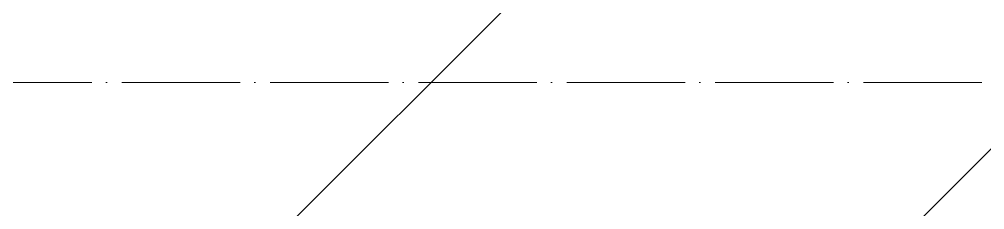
# Model space of a CAD drawing. Header units: millimetres. Extents: x -13069 to 207500, y -71366 to 56785.
# Drawn here: x 42909 to 43072.3, y 8273.5 to 8305.7 of the extents above; entities that cross this region are included whole.
import ezdxf

# ---------------------------------------------------------------- set-up
doc = ezdxf.new("R2010")
doc.units = ezdxf.units.MM
doc.linetypes.add('ADSK_Линия сетки', pattern=[25, 20, -2.5, 0, -2.5])
doc.layers.add('Оси', color=7, linetype='Continuous', lineweight=9)
doc.layers.add('Потолки штриховка', color=7, linetype='Continuous', lineweight=9)

msp = doc.modelspace()

# ---------------------------------------------------------------- hatches: boundary and pattern name
at = {"layer": 'Потолки штриховка', "lineweight": 18, "true_color": 0x787878}
h = msp.add_hatch(dxfattribs=at)
h.set_pattern_fill('FP_89', color=8, style=0, pattern_type=2)
h.set_pattern_definition([(45, (0, 0), (-53.03301, 53.03301), [])])
h.paths.add_polyline_path([(42005.854, 3842.057), (42005.876, 3842.057), (42005.854, 3844.057), (42003.987, 3842.057)])
h.paths.add_polyline_path([(44028, 3844.057), (44028, 4007.057), (42004.047, 4007.057), (42005.987, 3844.057), (43898.197, 3844.057)])
h.paths.add_polyline_path([(44030, 3842.057), (44030, 3844.057), (44028, 3844.057)])
h.paths.add_polyline_path([(43831.217, 6007.057), (44028, 6007.057), (44028, 6307.057), (41978.55, 6307.057), (41981.876, 6007.057), (43715, 6007.057)])
h.paths.add_polyline_path([(42108.321, 8430.011), (42106.321, 8432.011), (42106.321, 8430.011)])
h.paths.add_polyline_path([(42108.321, 8267.011), (44028, 8267.011), (44028, 8430.011), (42108.321, 8430.011), (42108.321, 8268.091)])
h.paths.add_polyline_path([(44028, 8430.011), (44030, 8432.011), (44028, 8432.011)])

# ---------------------------------------------------------------- linework, layer by layer
at = {"layer": 'Оси', "linetype": 'ADSK_Линия сетки'}
msp.add_line((-12268.557, 8295), (56004.853, 8295), dxfattribs=at)

doc.saveas('drawing.dxf')
